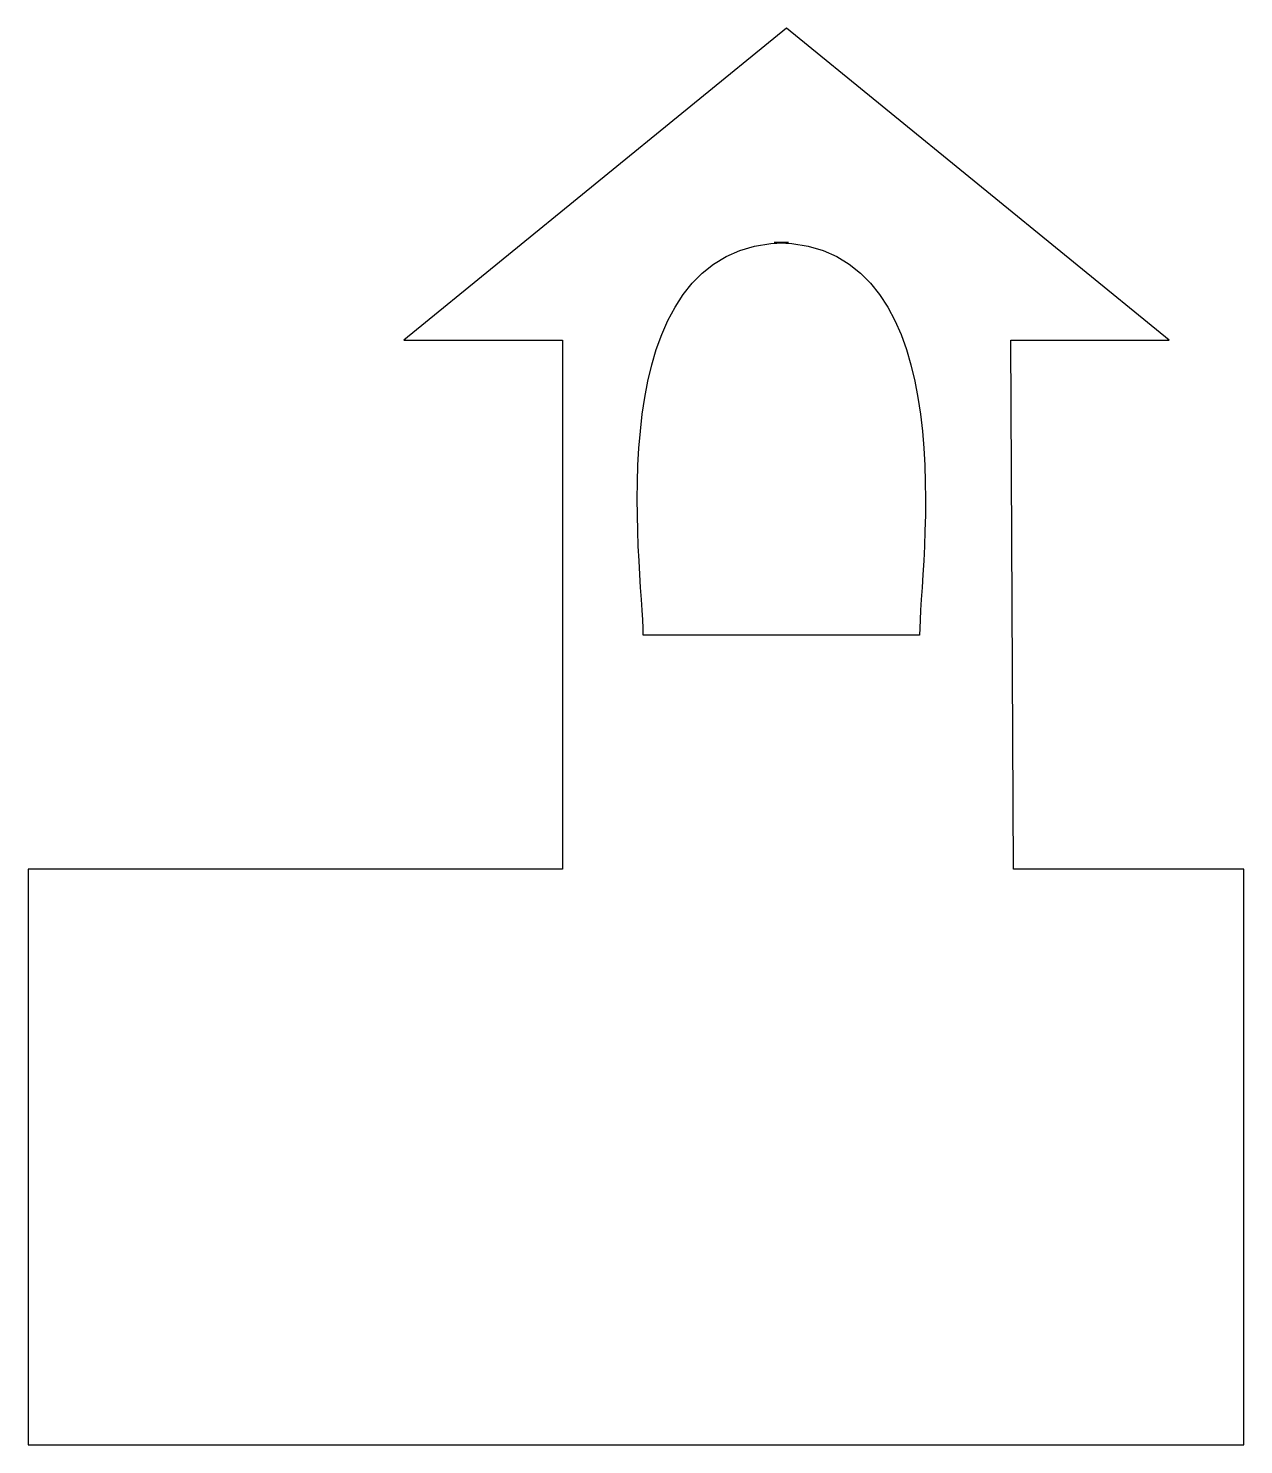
# Model space of a CAD drawing. Header units: centimetres. Extents: x -9.3 to 9.3, y -10.9 to 10.9.
import ezdxf

# ---------------------------------------------------------------- set-up
doc = ezdxf.new("R2010")
doc.units = ezdxf.units.CM
doc.header["$MEASUREMENT"] = 0
doc.layers.add('Camada 1', color=7, linetype='Continuous')

msp = doc.modelspace()

# ---------------------------------------------------------------- linework, layer by layer
at = {"layer": 'Camada 1'}
for points, knots in [([(2.31311, 10.87793), (2.31311, 10.87793), (8.19112, 6.08842), (8.19112, 6.08842), (8.19112, 6.08842), (8.19112, 6.08842), (5.75555, 6.08842), (5.75555, 6.08842), (5.75555, 6.08842), (5.75555, 6.08842), (5.79638, -2.03532), (5.79638, -2.03532), (5.79638, -2.03532), (5.79638, -2.03532), (6.76919, -2.03532), (6.76919, -2.03532), (6.76919, -2.03532), (6.76919, -2.03532), (9.33406, -2.03532), (9.33406, -2.03532), (9.33406, -2.03532), (9.33406, -2.03532), (9.33406, -10.87793), (9.33406, -10.87793), (9.33406, -10.87793), (9.33406, -10.87793), (-9.33409, -10.87793), (-9.33409, -10.87793), (-9.33409, -10.87793), (-9.33409, -10.87793), (-9.33409, -2.03532), (-9.33409, -2.03532), (-9.33409, -2.03532), (-9.33409, -2.03532), (-1.12936, -2.03532), (-1.12936, -2.03532), (-1.12936, -2.03532), (-1.12936, -2.03532), (-1.12936, 6.08842), (-1.12936, 6.08842), (-1.12936, 6.08842), (-1.12936, 6.08842), (-3.5649, 6.08842), (-3.5649, 6.08842), (-3.5649, 6.08842), (-3.5649, 6.08842), (2.31311, 10.87793), (2.31311, 10.87793)], [0, 0, 0, 0, 0.07692308, 0.07692308, 0.07692308, 0.07692308, 0.15384615, 0.15384615, 0.15384615, 0.15384615, 0.23076923, 0.23076923, 0.23076923, 0.23076923, 0.30769231, 0.30769231, 0.30769231, 0.30769231, 0.38461538, 0.38461538, 0.38461538, 0.38461538, 0.46153846, 0.46153846, 0.46153846, 0.46153846, 0.53846154, 0.53846154, 0.53846154, 0.53846154, 0.61538462, 0.61538462, 0.61538462, 0.61538462, 0.69230769, 0.69230769, 0.69230769, 0.69230769, 0.76923077, 0.76923077, 0.76923077, 0.76923077, 0.84615385, 0.84615385, 0.84615385, 0.84615385, 1, 1, 1, 1]), ([(2.23286, 1.55743), (2.23286, 1.55743), (4.35506, 1.55743), (4.35506, 1.55743), (4.35506, 1.55743), (4.35506, 2.56253), (5.13706, 7.58877), (2.12139, 7.58877), (2.12139, 7.58877), (2.12139, 7.58877), (2.34425, 7.58877), (2.34425, 7.58877), (2.34425, 7.58877), (-0.67139, 7.58877), (0.11066, 2.56256), (0.11066, 1.55743), (0.11066, 1.55743), (0.11066, 1.55743), (2.23286, 1.55743), (2.23286, 1.55743)], [0, 0, 0, 0, 0.16666667, 0.16666667, 0.16666667, 0.16666667, 0.33333333, 0.33333333, 0.33333333, 0.33333333, 0.5, 0.5, 0.5, 0.5, 0.66666667, 0.66666667, 0.66666667, 0.66666667, 1, 1, 1, 1])]:
    msp.add_open_spline(points, degree=3, knots=knots, dxfattribs=at)

doc.saveas('drawing.dxf')
